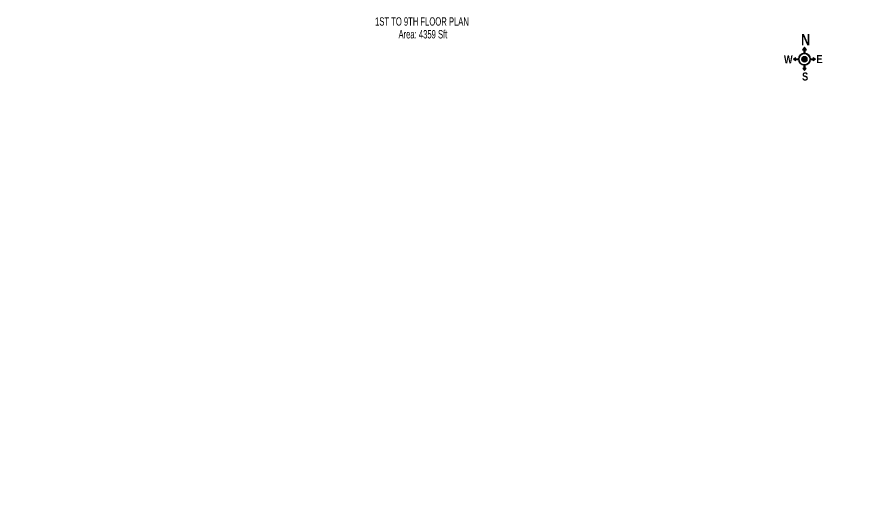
# Model space of a CAD drawing. Header units: inches. Extents: x 64086 to 138972, y -13497 to 16809.
# Drawn here: x 96604 to 98149, y -11808 to -10930 of the extents above; entities that cross this region are included whole.
import ezdxf

# ---------------------------------------------------------------- set-up
doc = ezdxf.new("R2010")
doc.units = ezdxf.units.IN
doc.header["$LTSCALE"] = 0.5
doc.header["$MEASUREMENT"] = 0
doc.header["$PDMODE"] = 2
for name, color, linetype, lineweight in [('A-LINE', 252, 'Continuous', 15), ('A-TAXT', 250, 'Continuous', 25), ('DIM', 5, 'Continuous', 13), ('Text-2', 7, 'Continuous', 18), ('text-s2', 7, 'Continuous', 20)]:
    doc.layers.add(name, color=color, linetype=linetype, lineweight=lineweight)
doc.styles.get("Standard").update_dxf_attribs({"font": 'ARIALNB.TTF'})
doc.styles.add('STYLE1', font='ARIALN.TTF', dxfattribs={"width": 0.8})
doc.dimstyles.new('1_8', dxfattribs={"dimtxt": 5, "dimasz": 1.5, "dimexe": 0.18, "dimexo": 0.0625, "dimgap": 0.125, "dimtad": 0, "dimdec": 0, "dimzin": 3, "dimdsep": 46, "dimlunit": 4, "dimtxsty": 'STYLE1', "dimblk": 'D', "dimcen": 3, "dimse1": 1, "dimse2": 1, "dimclrt": 7, "dimadec": 0, "dimazin": 0, "dimtfac": 1, "dimtdec": 0, "dimtix": 1, "dimtmove": 0, "dimatfit": 3, "dimldrblk": 'OPEN90', "dimfxl": 1, "dimtvp": 0.75, "dimtolj": 1, "dimtzin": 0, "dimarcsym": 0})

# ---------------------------------------------------------------- blocks, each defined once
blk = doc.blocks.new('D')
at = {"layer": 'DIM'}
for q in [(-1.125, 0), (0, 1.125), (1.125, 0), (0, -1.125)]:
    blk.add_line((0, 0), q, dxfattribs=at)
at = {"layer": 'DIM', "color": 6, "const_width": 0.375}
blk.add_lwpolyline([(-0.1875, 0, 1), (0.1875, 0, 1)], format="xyb", close=True, dxfattribs=at)
blk = doc.blocks.new('*D47')
at = {"layer": 'Defpoints', "color": 0, "transparency": 16777216}
for p in [(71204.6, -11684.7), (71193.8, -11806.1), (99510, -11806.1)]:
    blk.add_point(p, dxfattribs=at)
at = {"layer": 'text-s2', "color": 0, "lineweight": -2, "transparency": 16777216}
blk.add_line((71193.8, -11686.2), (71193.8, -11804.6), dxfattribs=at)
at = {"layer": 'text-s2', "color": 0, "lineweight": -2, "transparency": 16777216, "xscale": 1.5, "yscale": 1.5, "zscale": 1.5}
for p, rotation in [((71193.8, -11684.7), 90), ((71193.8, -11806.1), 270)]:
    blk.add_blockref('D', p, dxfattribs=dict(at, rotation=rotation))
at = {"layer": 'text-s2', "color": 7, "transparency": 16777216, "insert": (71189.9, -11745.4), "char_height": 5, "attachment_point": 5, "rotation": 90, "style": 'STYLE1'}
blk.add_mtext('\\A1;10\'-1"', dxfattribs=at)
blk = doc.blocks.new('_Open90')
at = {"layer": 'DIM', "color": 0, "lineweight": -2}
for p, q in [((0, 0), (-1, 0)), ((-0.5, 0.5), (0, 0)), ((0, 0), (-0.5, -0.5))]:
    blk.add_line(p, q, dxfattribs=at)

msp = doc.modelspace()

# ---------------------------------------------------------------- hatches: boundary and pattern name
at = {"layer": 'A-LINE', "ltscale": 5}
h = msp.add_hatch(color=256, dxfattribs=at)
h.paths.add_polyline_path([(98011.48, -11006.17), (98012.77, -11006.17, -0.4142136), (98022.43, -10996.5), (98022.43, -10995.21, 0.4142136)])
h.paths.add_polyline_path([(98012.77, -11006.17), (98011.48, -11006.17, 0.4142136), (98022.43, -11017.12), (98022.43, -11015.83, -0.4142136)])
h.paths.add_polyline_path([(98033.39, -11006.17), (98032.1, -11006.17, -0.4142136), (98022.43, -11015.83), (98022.43, -11017.12, 0.4142136)])
h.paths.add_polyline_path([(98032.1, -11006.17), (98033.39, -11006.17, 0.4142136), (98022.43, -10995.21), (98022.43, -10996.5, -0.4142136)])
for color, points in [(1, [(98021.22, -10995.27, -0.0230145), (98022.43, -10995.21, -0.0230145), (98023.64, -10995.27), (98023.64, -10989.21), (98026.06, -10989.21), (98022.43, -10984.42), (98018.81, -10989.21), (98021.22, -10989.21)]), (256, [(98011.52, -11005.16, 0.0460534), (98011.52, -11007.17), (98006.48, -11007.17), (98006.48, -11009.19), (98002.48, -11006.17), (98006.48, -11003.15), (98006.48, -11005.16)]), (1, [(98022.43, -11002.3, 1), (98022.43, -11010.03, 1)]), (256, [(98033.34, -11005.16, -0.0460534), (98033.34, -11007.17), (98038.39, -11007.17), (98038.39, -11009.19), (98042.38, -11006.17), (98038.39, -11003.15), (98038.39, -11005.16)]), (256, [(98021.43, -11017.07, 0.0460534), (98023.44, -11017.07), (98023.44, -11022.12), (98025.45, -11022.12), (98022.43, -11026.12), (98019.41, -11022.12), (98021.43, -11022.12)])]:
    msp.add_hatch(color=color, dxfattribs=at).paths.add_polyline_path(points)
h = msp.add_hatch(color=256, dxfattribs=at)
h.paths.add_polyline_path([(98018.57, -11006.17), (98017.28, -11006.17, 0.4142136), (98022.43, -11011.32), (98022.43, -11010.03, -0.4142136)])
h.paths.add_polyline_path([(98022.43, -11010.03), (98022.43, -11011.32, 0.4142136), (98027.59, -11006.17), (98026.3, -11006.17, -0.4142136)])
h.paths.add_polyline_path([(98026.3, -11006.17), (98027.59, -11006.17, 0.4142136), (98022.43, -11001.01), (98022.43, -11002.3, -0.4142136)])
h.paths.add_polyline_path([(98022.43, -11002.3), (98022.43, -11001.01, 0.4142136), (98017.28, -11006.17), (98018.57, -11006.17, -0.4142136)])

# ---------------------------------------------------------------- linework, layer by layer
for points in [[(98011.52, -11007.17), (98006.48, -11007.17), (98006.48, -11009.19), (98002.48, -11006.17), (98006.48, -11003.15), (98006.48, -11005.16), (98011.52, -11005.16)], [(98033.34, -11007.17), (98038.39, -11007.17), (98038.39, -11009.19), (98042.38, -11006.17), (98038.39, -11003.15), (98038.39, -11005.16), (98033.34, -11005.16)], [(98023.44, -11017.07), (98023.44, -11022.12), (98025.45, -11022.12), (98022.43, -11026.12), (98019.41, -11022.12), (98021.43, -11022.12), (98021.43, -11017.07)]]:
    msp.add_lwpolyline(points, dxfattribs=at)
for radius in [10.95, 9.66, 5.15, 3.87]:
    msp.add_circle((98022.43, -11006.17), radius, dxfattribs=at)
at = {"layer": 'A-TAXT', "color": 1}
msp.add_lwpolyline([(98023.64, -10995.27), (98023.64, -10989.21), (98026.06, -10989.21), (98022.43, -10984.42), (98018.81, -10989.21), (98021.22, -10989.21), (98021.22, -10995.27)], dxfattribs=at)

# ---------------------------------------------------------------- texts
at = {"layer": 'A-TAXT', "color": 1, "attachment_point": 7}
for s, insert, char_height in [('{\\fSwis721 Cn BT|b1|i0|c0|p34;N}', (98016.21, -10981.01), 20.0992), ('{\\fSwis721 Cn BT|b1|i0|c0|p34;\\C256;W}', (97985.55, -11013.8), 14.4144), ('{\\fSwis721 Cn BT|b1|i0|c0|p34;\\C256;E}', (98043.98, -11013.18), 14.4144), ('{\\fSwis721 Cn BT|b1|i0|c0|p34;\\C256;S}', (98018.17, -11044.63), 14.4144)]:
    msp.add_mtext(s, dxfattribs=dict(at, insert=insert, char_height=char_height))
at = {"layer": 'Text-2', "char_height": 15, "attachment_point": 1, "style": 'STYLE1'}
for s, insert, width in [('1ST TO 9TH FLOOR PLAN', (97249.14, -10930.7), 315.738), ('Area: 4359 Sft', (97291.33, -10953.7), 163)]:
    msp.add_mtext(s, dxfattribs=dict(at, insert=insert, width=width))

# ---------------------------------------------------------------- dimensions: what is measured, and where the dimension line sits
at = {"layer": 'text-s2'}
dim = msp.add_linear_dim(base=(71193.77, -11806.11), p1=(71204.6, -11684.75), p2=(99510, -11806.11), angle=90, dimstyle='1_8', override={"dimfxl": 0.25, "dimfxlon": 1}, dxfattribs=at)
dim.commit()
dim.dimension.update_dxf_attribs({"geometry": '*D47', "text_midpoint": (71189.94, -11745.43)})

doc.saveas('drawing.dxf')
